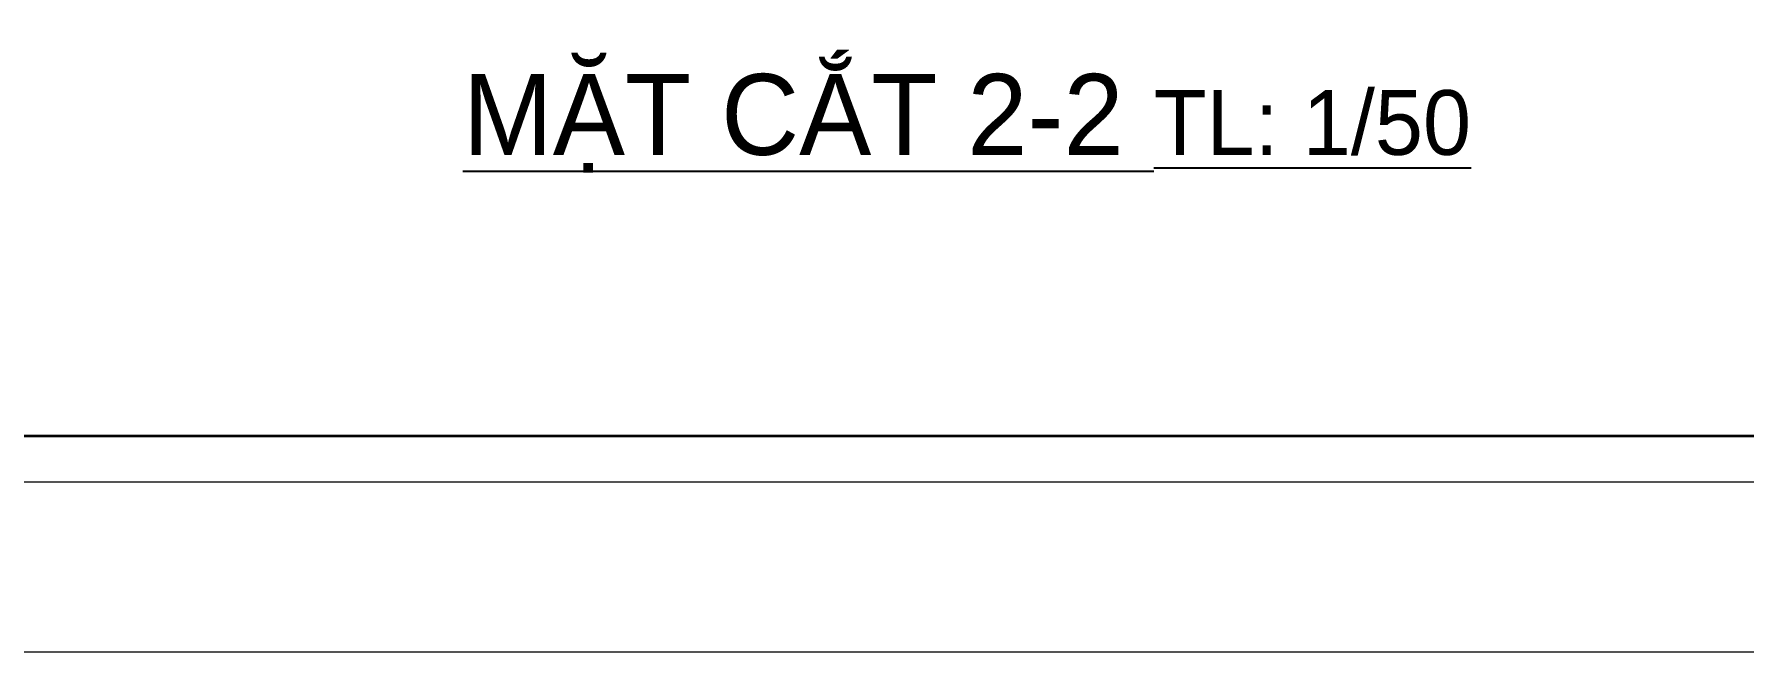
# Model space of a CAD drawing. Header units: inches. Extents: x 88947 to 296847, y 35049 to 161062.
# Drawn here: x 232454 to 235097, y 77053 to 78008 of the extents above; entities that cross this region are included whole.
import ezdxf

# ---------------------------------------------------------------- set-up
doc = ezdxf.new("R2010")
doc.units = ezdxf.units.IN
doc.header["$MEASUREMENT"] = 0
for name, color, linetype, lineweight in [('A-Text', 30, 'Continuous', 9), ('A-Wall', 2, 'Continuous', 35), ('KHUNG 2', 144, 'Continuous', 18), ('NETMANH', 192, 'Continuous', 18)]:
    doc.layers.add(name, color=color, linetype=linetype, lineweight=lineweight)
doc.layers.add('text', color=2, linetype='Continuous')
doc.styles.add('FRANKO', font='VFRANKO.TTF')

# ---------------------------------------------------------------- blocks, each defined once
blk = doc.blocks.new('khung ten')
at = {"layer": 'A-Wall', "ltscale": 0.7}
blk.add_lwpolyline([(267204.1, -219099.4), (305804.1, -219099.4), (305804.1, -190799.4), (267204.1, -190799.4)], close=True, dxfattribs=at)
at = {"layer": 'KHUNG 2', "ltscale": 0.7}
blk.add_lwpolyline([(267004.1, -219299.4), (306004.1, -219299.4), (306004.1, -190599.4), (267004.1, -190599.4)], close=True, dxfattribs=at)
at = {"layer": 'NETMANH', "ltscale": 0.7}
blk.add_lwpolyline([(265004.1, -220042.3), (307004.1, -220042.3), (307004.1, -190342.3), (265004.1, -190342.3)], close=True, dxfattribs=at)

msp = doc.modelspace()

# ---------------------------------------------------------------- block references
at = {"layer": 'A-Text', "xscale": 0.3535714285681024, "yscale": 0.3535714286845177, "zscale": 0.3535714286832132}
msp.add_blockref('khung ten', (128899.4, 154854.2), dxfattribs=at)

# ---------------------------------------------------------------- texts
at = {"layer": 'text', "insert": (233116.5, 77946.2), "char_height": 125, "width": 5864.249, "attachment_point": 1, "style": 'FRANKO'}
msp.add_mtext('{\\LMAËT CAÉT 2-2 \\H0.8x;TL: 1/50}', dxfattribs=at)

doc.saveas('drawing.dxf')
